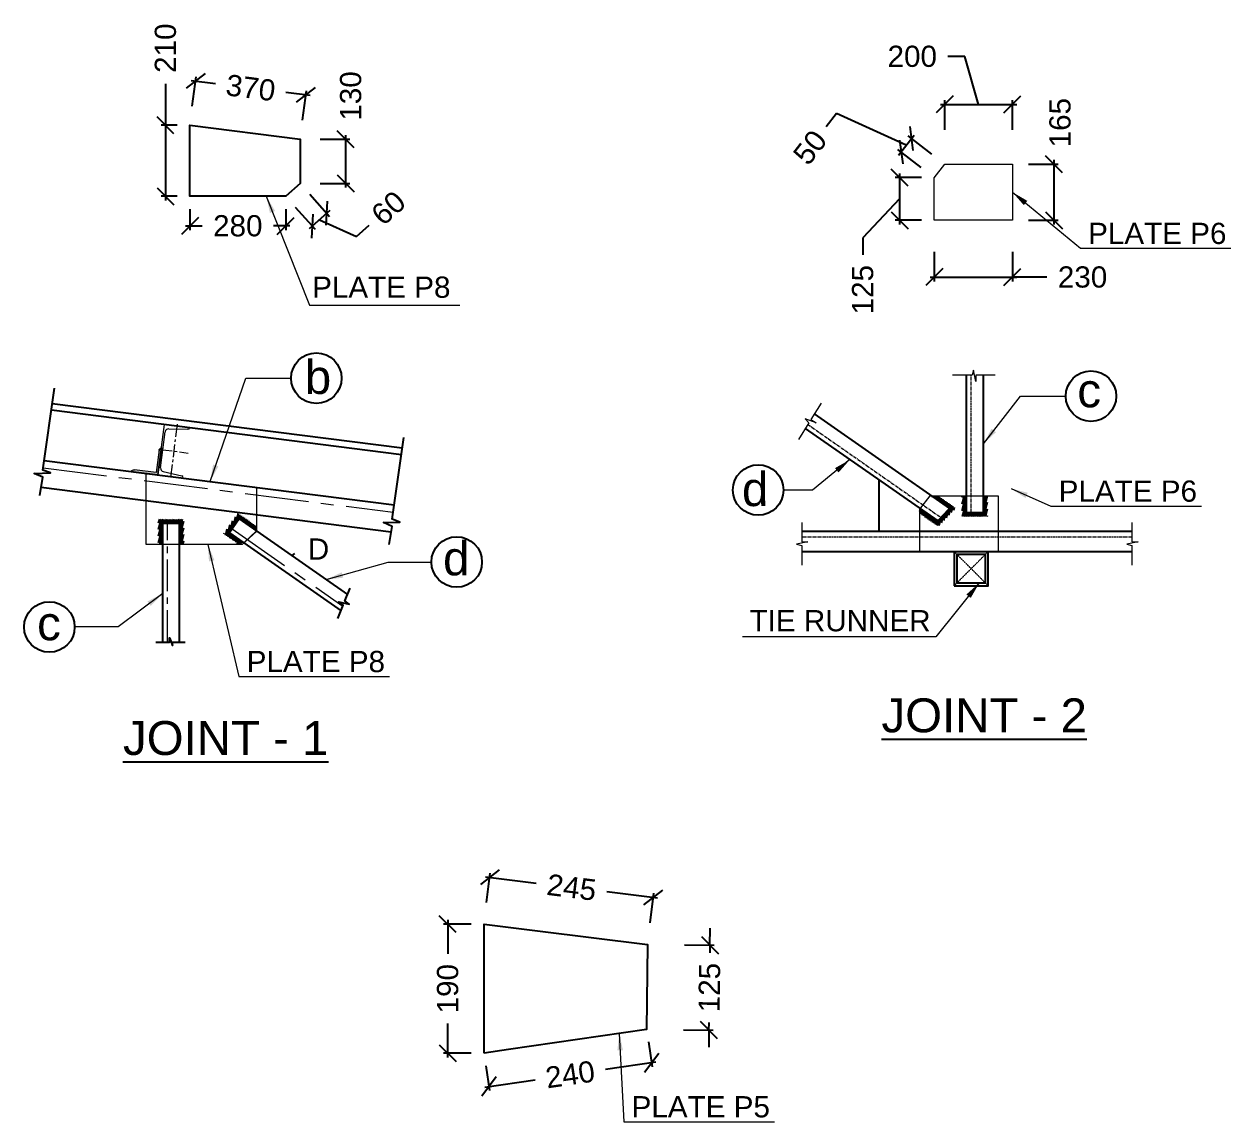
# Model space of a CAD drawing. Header units: inches. Extents: x 1789308 to 1948517, y 1504002 to 1708835.
# Drawn here: x 1892225 to 1906447, y 1633789 to 1646732 of the extents above; entities that cross this region are included whole.
import ezdxf
from ezdxf.enums import TextEntityAlignment as Align

# ---------------------------------------------------------------- set-up
doc = ezdxf.new("R2010")
doc.units = ezdxf.units.IN
doc.header["$LTSCALE"] = 0.015
doc.header["$MEASUREMENT"] = 0
doc.header["$PDMODE"] = 34
doc.header["$PDSIZE"] = -0.1
doc.linetypes.add('CENTER', pattern=[2, 1.25, -0.25, 0.25, -0.25])
doc.linetypes.add('CENTER2', pattern=[1.125, 0.75, -0.125, 0.125, -0.125])
for name, color, linetype, lineweight in [('50x50x6', 114, 'Continuous', 9), ('CEN', 5, 'CENTER', 15), ('CENTER LINE', 1, 'CENTER2', 18), ('Dimension', 7, 'Continuous', 5), ('GRID - COLUMN - STR', 251, 'CENTER', 15), ('lintel', 84, 'Continuous', 35), ('PLATE', 1, 'Continuous', 25), ('SECTION -  LINE - STR', 3, 'Continuous', 20), ('TEXT', 7, 'Continuous', 5), ('TRUSS', 82, 'Continuous', 25)]:
    doc.layers.add(name, color=color, linetype=linetype, lineweight=lineweight)
for name, color, linetype in [('DIM DEM', 191, 'Continuous'), ('STR_Dimension_Pranav', 30, 'Continuous'), ('STR_TEXT_Pranav', 62, 'Continuous'), ('tube 63x63x4.5', 70, 'Continuous'), ('TXT', 2, 'Continuous')]:
    doc.layers.add(name, color=color, linetype=linetype)
doc.styles.add('ARIAL NARROW', font='ARIALN.TTF')
doc.styles.add('Basic', font='arial.ttf')
doc.styles.add('DIM 600', font='times.ttf', dxfattribs={"height": 300})
doc.styles.add('PRADEEP - STR', font='swissel.ttf')
doc.styles.add('ROMAND', font='arial.ttf')
doc.dimstyles.new('DIM 600', dxfattribs={"dimscale": 0, "dimtxt": 300, "dimasz": 200, "dimexe": 50, "dimexo": 150, "dimgap": 100, "dimtad": 0, "dimdec": 0, "dimlfac": -1, "dimrnd": 0.001, "dimdsep": 46, "dimtxsty": 'DIM 600', "dimblk": 'OBLIQUE', "dimcen": 1.5, "dimdle": 50, "dimclrd": 256, "dimclre": 256, "dimclrt": 7, "dimadec": 1, "dimazin": 0, "dimtfac": 1, "dimtdec": 0, "dimtix": 1, "dimtmove": 1, "dimatfit": 3, "dimfxl": 600, "dimlwd": -1, "dimlwe": -1, "dimarcsym": 0})
pattern_1 = [(75, (-16918711.2, -7532864.045), (-19.318516526, 5.176380902), [])]
pattern_2 = [(75, (-477259.67, 541559.51), (-19.31851653, 5.1763809), [])]

# ---------------------------------------------------------------- blocks, each defined once
blk = doc.blocks.new('A$C439D000B')
at = {"layer": 'CENTER LINE'}
for p, q in [((-50, -50), (50, 50)), ((50, -50), (-50, 50))]:
    blk.add_line(p, q, dxfattribs=at)
at = {"layer": 'TRUSS'}
for points in [[(-50, -50), (50, -50), (50, 50), (-50, 50)], [(-42, -42), (42, -42), (42, 42), (-42, 42)]]:
    blk.add_lwpolyline(points, close=True, dxfattribs=at)
blk = doc.blocks.new('_Oblique')
at = {"color": 0, "linetype": 'ByBlock', "lineweight": -2}
blk.add_line((-0.5, -0.5), (0.5, 0.5), dxfattribs=at)
blk = doc.blocks.new('A$C284E463E')
for p, q in [((-0.375, 1.5), (0.375, 1.5)), ((-0.375, 0), (-0.375, 1.5)), ((-0.231, 1.386), (0.33, 1.445)), ((-0.321, 0.214), (-0.321, 1.286)), ((-0.375, 0), (0.375, 0)), ((-0.231, 0.114), (0.33, 0.055)), ((0.375, 0), (0.375, 0.006))]:
    blk.add_line(p, q)
for centre, radius, start, end in [((0.325, 1.494), 0.05, 276, 0), ((-0.221, 1.286), 0.1, 96, 180), ((-0.221, 0.214), 0.1, 180, 264), ((0.325, 0.006), 0.05, 0, 84)]:
    blk.add_arc(centre, radius, start, end)
at = {"layer": 'CEN', "color": 1, "ltscale": 20}
for points in [[(0, 1.55), (0, -0.05)], [(-0.425, 0.75), (0.425, 0.75)]]:
    blk.add_lwpolyline(points, dxfattribs=at)
blk = doc.blocks.new('A$C0C624CE9')
at = {"layer": '50x50x6'}
h = blk.add_hatch(color=256, dxfattribs=at)
h.dxf.hatch_style = 1
h.paths.add_polyline_path([(0.24, 0), (0, 0), (0, 0.24), (0.014, 0.231), (0.018, 0.217), (0.018, 0.018), (0.212, 0.018), (0.227, 0.013)])
at = {"layer": 'SECTION -  LINE - STR', "color": 110}
for points in [[(0, 0.24), (0, 0), (0.24, 0)], [(0.018, 0.219), (0.018, 0.018), (0.21, 0.018)]]:
    blk.add_lwpolyline(points, dxfattribs=at)
for centre, radius, start, end in [((-0.006, 0.217), 0.0238, 354.9907, 76.0746), ((0.21, -0.016), 0.0341, 28.1622, 90.5741)]:
    blk.add_arc(centre, radius, start, end, dxfattribs=at)
blk = doc.blocks.new('*D536')
at = {"layer": 'Defpoints', "color": 0, "transparency": 16777216}
for p in [(1895545, 1645897), (1894178, 1645539, 0), (1895478, 1645374, 0)]:
    blk.add_point(p, dxfattribs=at)
at = {"layer": 'DIM DEM', "transparency": 16777216}
for p, q in [((1894195, 1646069), (1894479, 1646033)), ((1894207, 1645765), (1894251, 1646112)), ((1895594, 1645891), (1895311, 1645927)), ((1895507, 1645600), (1895551, 1645947))]:
    blk.add_line(p, q, dxfattribs=at)
at = {"layer": 'DIM DEM', "transparency": 16777216, "xscale": 200, "yscale": 200, "zscale": 200}
for p, rotation in [((1894245, 1646063), 172.743461078067), ((1895545, 1645897), 352.743461078067)]:
    blk.add_blockref('_Oblique', p, dxfattribs=dict(at, rotation=rotation))
at = {"layer": 'DIM DEM', "color": 7, "transparency": 16777216, "insert": (1894895, 1645980), "char_height": 250, "attachment_point": 5, "rotation": 352.7435, "style": 'PRADEEP - STR'}
blk.add_mtext('370', dxfattribs=at)
blk = doc.blocks.new('*D537')
at = {"layer": 'Defpoints', "color": 0, "transparency": 16777216}
for p in [(1894178, 1645539, 0), (1893891, 1644702), (1894178, 1644702, 0)]:
    blk.add_point(p, dxfattribs=at)
at = {"layer": 'DIM DEM', "transparency": 16777216}
for p, q in [((1893891, 1646029), (1893891, 1645539)), ((1894028, 1645539), (1893841, 1645539)), ((1893891, 1645589), (1893891, 1644652)), ((1894028, 1644702), (1893841, 1644702))]:
    blk.add_line(p, q, dxfattribs=at)
at = {"layer": 'DIM DEM', "transparency": 16777216, "xscale": 200, "yscale": 200, "zscale": 200}
for p, rotation in [((1893891, 1645539), 90), ((1893891, 1644702), 270)]:
    blk.add_blockref('_Oblique', p, dxfattribs=dict(at, rotation=rotation))
at = {"layer": 'DIM DEM', "color": 7, "transparency": 16777216, "insert": (1893891, 1646448), "char_height": 250, "attachment_point": 5, "rotation": 90, "style": 'PRADEEP - STR'}
blk.add_mtext('210', dxfattribs=at)
blk = doc.blocks.new('*D538')
at = {"layer": 'Defpoints', "color": 0, "transparency": 16777216}
for p in [(1895478, 1645374, 0), (1895478, 1644854, 0), (1896013, 1644854)]:
    blk.add_point(p, dxfattribs=at)
at = {"layer": 'DIM DEM', "transparency": 16777216}
for p, q in [((1895713, 1645374), (1896063, 1645374)), ((1896013, 1645424), (1896013, 1644804)), ((1895713, 1644854), (1896063, 1644854))]:
    blk.add_line(p, q, dxfattribs=at)
at = {"layer": 'DIM DEM', "transparency": 16777216, "xscale": 200, "yscale": 200, "zscale": 200}
for p, rotation in [((1896013, 1645374), 90), ((1896013, 1644854), 270)]:
    blk.add_blockref('_Oblique', p, dxfattribs=dict(at, rotation=rotation))
at = {"layer": 'DIM DEM', "color": 7, "transparency": 16777216, "insert": (1896074, 1645885), "char_height": 250, "attachment_point": 5, "rotation": 90, "style": 'PRADEEP - STR'}
blk.add_mtext('130', dxfattribs=at)
blk = doc.blocks.new('*D539')
at = {"layer": 'Defpoints', "color": 0, "transparency": 16777216}
for p in [(1895478, 1644854, 0), (1895308, 1644702, 0), (1895621, 1644350)]:
    blk.add_point(p, dxfattribs=at)
at = {"layer": 'DIM DEM', "transparency": 16777216}
for p, q in [((1895592, 1644726), (1895825, 1644465)), ((1895421, 1644574), (1895654, 1644313)), ((1895829, 1644536), (1895583, 1644317)), ((1895706, 1644426), (1896141, 1644227)), ((1896141, 1644227), (1896290, 1644360))]:
    blk.add_line(p, q, dxfattribs=at)
at = {"layer": 'DIM DEM', "transparency": 16777216, "xscale": 200, "yscale": 200, "zscale": 200}
for p, rotation in [((1895791, 1644502), 41.68743151786155), ((1895621, 1644350), 221.6874315178615)]:
    blk.add_blockref('_Oblique', p, dxfattribs=dict(at, rotation=rotation))
at = {"layer": 'DIM DEM', "color": 7, "transparency": 16777216, "insert": (1896519, 1644564), "char_height": 250, "attachment_point": 5, "rotation": 41.6874, "style": 'PRADEEP - STR'}
blk.add_mtext('60', dxfattribs=at)
blk = doc.blocks.new('*D540')
at = {"layer": 'Defpoints', "color": 0, "transparency": 16777216}
for p in [(1894178, 1644702, 0), (1895308, 1644702, 0), (1895308, 1644353)]:
    blk.add_point(p, dxfattribs=at)
at = {"layer": 'DIM DEM', "transparency": 16777216}
for p, q in [((1894178, 1644552), (1894178, 1644303)), ((1895308, 1644552), (1895308, 1644303)), ((1894128, 1644353), (1894324, 1644353)), ((1895358, 1644353), (1895162, 1644353))]:
    blk.add_line(p, q, dxfattribs=at)
at = {"layer": 'DIM DEM', "transparency": 16777216, "xscale": 200, "yscale": 200, "zscale": 200, "rotation": 180}
blk.add_blockref('_Oblique', (1894178, 1644353), dxfattribs=at)
at = {"layer": 'DIM DEM', "transparency": 16777216, "xscale": 200, "yscale": 200, "zscale": 200}
blk.add_blockref('_Oblique', (1895308, 1644353), dxfattribs=at)
at = {"layer": 'DIM DEM', "color": 7, "transparency": 16777216, "insert": (1894743, 1644353), "char_height": 250, "attachment_point": 5, "style": 'PRADEEP - STR'}
blk.add_mtext('280', dxfattribs=at)
blk = doc.blocks.new('*D541')
at = {"layer": 'Defpoints', "color": 0, "transparency": 16777216}
for p in [(1903873, 1645786), (1903075, 1645080, 0), (1903873, 1645080, 0)]:
    blk.add_point(p, dxfattribs=at)
at = {"layer": 'DIM DEM', "transparency": 16777216}
for p, q in [((1903312, 1646351), (1903112, 1646351)), ((1903474, 1645786), (1903312, 1646351)), ((1903025, 1645786), (1903923, 1645786)), ((1903075, 1645486), (1903075, 1645836)), ((1903873, 1645486), (1903873, 1645836))]:
    blk.add_line(p, q, dxfattribs=at)
at = {"layer": 'DIM DEM', "transparency": 16777216, "xscale": 200, "yscale": 200, "zscale": 200, "rotation": 180}
blk.add_blockref('_Oblique', (1903075, 1645786), dxfattribs=at)
at = {"layer": 'DIM DEM', "transparency": 16777216, "xscale": 200, "yscale": 200, "zscale": 200}
blk.add_blockref('_Oblique', (1903873, 1645786), dxfattribs=at)
at = {"layer": 'DIM DEM', "color": 7, "transparency": 16777216, "insert": (1902692, 1646351), "char_height": 250, "attachment_point": 5, "style": 'PRADEEP - STR'}
blk.add_mtext('200', dxfattribs=at)
blk = doc.blocks.new('*D542')
at = {"layer": 'Defpoints', "color": 0, "transparency": 16777216}
for p in [(1903873, 1645080, 0), (1903873, 1644420, 0), (1904361, 1644420)]:
    blk.add_point(p, dxfattribs=at)
at = {"layer": 'DIM DEM', "transparency": 16777216}
for p, q in [((1904061, 1645080), (1904411, 1645080)), ((1904361, 1645130), (1904361, 1644370)), ((1904061, 1644420), (1904411, 1644420))]:
    blk.add_line(p, q, dxfattribs=at)
at = {"layer": 'DIM DEM', "transparency": 16777216, "xscale": 200, "yscale": 200, "zscale": 200}
for p, rotation in [((1904361, 1645080), 90), ((1904361, 1644420), 270)]:
    blk.add_blockref('_Oblique', p, dxfattribs=dict(at, rotation=rotation))
at = {"layer": 'DIM DEM', "color": 7, "transparency": 16777216, "insert": (1904434, 1645570), "char_height": 250, "attachment_point": 5, "rotation": 90, "style": 'PRADEEP - STR'}
blk.add_mtext('165', dxfattribs=at)
blk = doc.blocks.new('*D543')
at = {"layer": 'Defpoints', "color": 0, "transparency": 16777216}
for p in [(1902952, 1644420, 0), (1903873, 1644420, 0), (1903873, 1643749)]:
    blk.add_point(p, dxfattribs=at)
at = {"layer": 'DIM DEM', "transparency": 16777216}
for p, q in [((1902952, 1644049), (1902952, 1643699)), ((1903873, 1644049), (1903873, 1643699)), ((1902902, 1643749), (1903923, 1643749)), ((1904279, 1643749), (1903873, 1643749))]:
    blk.add_line(p, q, dxfattribs=at)
at = {"layer": 'DIM DEM', "transparency": 16777216, "xscale": 200, "yscale": 200, "zscale": 200, "rotation": 180}
blk.add_blockref('_Oblique', (1902952, 1643749), dxfattribs=at)
at = {"layer": 'DIM DEM', "transparency": 16777216, "xscale": 200, "yscale": 200, "zscale": 200}
blk.add_blockref('_Oblique', (1903873, 1643749), dxfattribs=at)
at = {"layer": 'DIM DEM', "color": 7, "transparency": 16777216, "insert": (1904699, 1643749), "char_height": 250, "attachment_point": 5, "style": 'PRADEEP - STR'}
blk.add_mtext('230', dxfattribs=at)
blk = doc.blocks.new('*D544')
at = {"layer": 'Defpoints', "color": 0, "transparency": 16777216}
for p in [(1902952, 1644922, 0), (1902542, 1644420), (1902952, 1644420, 0)]:
    blk.add_point(p, dxfattribs=at)
at = {"layer": 'DIM DEM', "transparency": 16777216}
for p, q in [((1902542, 1644972), (1902542, 1644370)), ((1902802, 1644922), (1902492, 1644922)), ((1902542, 1644671), (1902108, 1644211)), ((1902802, 1644420), (1902492, 1644420)), ((1902108, 1644211), (1902108, 1644011))]:
    blk.add_line(p, q, dxfattribs=at)
at = {"layer": 'DIM DEM', "transparency": 16777216, "xscale": 200, "yscale": 200, "zscale": 200}
for p, rotation in [((1902542, 1644922), 90), ((1902542, 1644420), 270)]:
    blk.add_blockref('_Oblique', p, dxfattribs=dict(at, rotation=rotation))
at = {"layer": 'DIM DEM', "color": 7, "transparency": 16777216, "insert": (1902108, 1643601), "char_height": 250, "attachment_point": 5, "rotation": 90, "style": 'PRADEEP - STR'}
blk.add_mtext('125', dxfattribs=at)
blk = doc.blocks.new('*D545')
at = {"layer": 'Defpoints', "color": 0, "transparency": 16777216}
for p in [(1902684, 1645383), (1903075, 1645080, 0), (1902952, 1644922, 0)]:
    blk.add_point(p, dxfattribs=at)
at = {"layer": 'DIM DEM', "transparency": 16777216}
for p, q in [((1901799, 1645680), (1901676, 1645522)), ((1902622, 1645303), (1901799, 1645680)), ((1902530, 1645185), (1902714, 1645422)), ((1902921, 1645199), (1902644, 1645413)), ((1902798, 1645040), (1902521, 1645255))]:
    blk.add_line(p, q, dxfattribs=at)
at = {"layer": 'DIM DEM', "transparency": 16777216, "xscale": 200, "yscale": 200, "zscale": 200}
for p, rotation in [((1902684, 1645383), 52.26075489970889), ((1902561, 1645224), 232.2607548997089)]:
    blk.add_blockref('_Oblique', p, dxfattribs=dict(at, rotation=rotation))
at = {"layer": 'DIM DEM', "color": 7, "transparency": 16777216, "insert": (1901488, 1645279), "char_height": 250, "attachment_point": 5, "rotation": 52.2608, "style": 'PRADEEP - STR'}
blk.add_mtext('50', dxfattribs=at)
blk = doc.blocks.new('*D531')
at = {"layer": 'Defpoints', "color": 0, "transparency": 16777216}
for p in [(1899641, 1636434), (1897645, 1636120, 0), (1899573, 1635881, 0)]:
    blk.add_point(p, dxfattribs=at)
at = {"layer": 'DIM DEM', "transparency": 16777216}
for p, q in [((1897664, 1636679), (1898261, 1636605)), ((1897676, 1636375), (1897719, 1636722)), ((1899691, 1636428), (1899093, 1636502)), ((1899604, 1636136), (1899647, 1636484))]:
    blk.add_line(p, q, dxfattribs=at)
at = {"layer": 'DIM DEM', "transparency": 16777216, "xscale": 200, "yscale": 200, "zscale": 200}
for p, rotation in [((1897713, 1636673), 172.9424641323399), ((1899641, 1636434), 352.9424641323399)]:
    blk.add_blockref('_Oblique', p, dxfattribs=dict(at, rotation=rotation))
at = {"layer": 'DIM DEM', "color": 7, "transparency": 16777216, "insert": (1898677, 1636553), "char_height": 250, "attachment_point": 5, "rotation": 352.9425, "style": 'PRADEEP - STR'}
blk.add_mtext('245', dxfattribs=at)
blk = doc.blocks.new('*D532')
at = {"layer": 'Defpoints', "color": 0, "transparency": 16777216}
for p in [(1899573, 1635881, 0), (1900308, 1635873), (1899561, 1634880, 0)]:
    blk.add_point(p, dxfattribs=at)
at = {"layer": 'DIM DEM', "transparency": 16777216}
for p, q in [((1900308, 1635873), (1900310, 1636073)), ((1900008, 1635876), (1900358, 1635872)), ((1900308, 1635873), (1900307, 1635782)), ((1899996, 1634875), (1900346, 1634871)), ((1900296, 1634871), (1900294, 1634671)), ((1900296, 1634871), (1900298, 1634962))]:
    blk.add_line(p, q, dxfattribs=at)
at = {"layer": 'DIM DEM', "transparency": 16777216, "xscale": 200, "yscale": 200, "zscale": 200}
for p, rotation in [((1900308, 1635873), 269.3377698011188), ((1900296, 1634871), 89.33776980111882)]:
    blk.add_blockref('_Oblique', p, dxfattribs=dict(at, rotation=rotation))
at = {"layer": 'DIM DEM', "color": 7, "transparency": 16777216, "insert": (1900302, 1635372), "char_height": 250, "attachment_point": 5, "rotation": 89.3378, "style": 'PRADEEP - STR'}
blk.add_mtext('125', dxfattribs=at)
blk = doc.blocks.new('*D533')
at = {"layer": 'Defpoints', "color": 0, "transparency": 16777216}
for p in [(1899561, 1634880, 0), (1897645, 1634599, 0), (1899619, 1634487)]:
    blk.add_point(p, dxfattribs=at)
at = {"layer": 'DIM DEM', "transparency": 16777216}
for p, q in [((1899583, 1634731), (1899626, 1634438)), ((1897667, 1634451), (1897710, 1634157)), ((1899668, 1634494), (1899075, 1634408)), ((1897653, 1634199), (1898246, 1634286))]:
    blk.add_line(p, q, dxfattribs=at)
at = {"layer": 'DIM DEM', "transparency": 16777216, "xscale": 200, "yscale": 200, "zscale": 200}
for p, rotation in [((1899619, 1634487), 8.327973137811313), ((1897702, 1634207), 188.3279731378113)]:
    blk.add_blockref('_Oblique', p, dxfattribs=dict(at, rotation=rotation))
at = {"layer": 'DIM DEM', "color": 7, "transparency": 16777216, "insert": (1898660, 1634347), "char_height": 250, "attachment_point": 5, "rotation": 8.328, "style": 'PRADEEP - STR'}
blk.add_mtext('240', dxfattribs=at)
blk = doc.blocks.new('*D534')
at = {"layer": 'Defpoints', "color": 0, "transparency": 16777216}
for p in [(1897645, 1636120, 0), (1897217, 1634599), (1897645, 1634599, 0)]:
    blk.add_point(p, dxfattribs=at)
at = {"layer": 'DIM DEM', "transparency": 16777216}
for p, q in [((1897495, 1636120), (1897167, 1636120)), ((1897217, 1636170), (1897217, 1635769)), ((1897217, 1634549), (1897217, 1634950)), ((1897495, 1634599), (1897167, 1634599))]:
    blk.add_line(p, q, dxfattribs=at)
at = {"layer": 'DIM DEM', "transparency": 16777216, "xscale": 200, "yscale": 200, "zscale": 200}
for p, rotation in [((1897217, 1636120), 90), ((1897217, 1634599), 270)]:
    blk.add_blockref('_Oblique', p, dxfattribs=dict(at, rotation=rotation))
at = {"layer": 'DIM DEM', "color": 7, "transparency": 16777216, "insert": (1897217, 1635359), "char_height": 250, "attachment_point": 5, "rotation": 90, "style": 'PRADEEP - STR'}
blk.add_mtext('190', dxfattribs=at)

msp = doc.modelspace()

# ---------------------------------------------------------------- hatches: boundary and pattern name
h = msp.add_hatch()
h.set_pattern_fill('ANSI31', color=4, scale=160, angle=30)
h.set_pattern_definition(pattern_1)
h.paths.add_polyline_path([(1902903.8, 1641170.6), (1903000.2, 1641170.6), (1903164.4, 1641055.7), (1903131, 1641020.4)])
h.paths.add_polyline_path([(1902780.9, 1640962.7), (1902785.7, 1641017.9), (1902992.1, 1640873.5), (1902958.8, 1640838.3)])
h.paths.add_polyline_path([(1902992.1, 1640873.5), (1903131, 1641020.4), (1903164.4, 1641055.7), (1903204.1, 1641027.9), (1902998.6, 1640810.5), (1902958.8, 1640838.3)])
h = msp.add_hatch()
h.set_pattern_fill('ANSI31', color=4, scale=160, angle=30)
h.set_pattern_definition(pattern_1)
h.paths.add_polyline_path([(1903529.9, 1641170.6), (1903577.9, 1641170.6), (1903577.9, 1640926.5), (1903529.9, 1640926.5)])
h.paths.add_polyline_path([(1903329.9, 1640974.5), (1903529.9, 1640974.5), (1903529.9, 1640926.5), (1903329.9, 1640926.5)])
h.paths.add_polyline_path([(1903281.9, 1640926.5), (1903329.9, 1640926.5), (1903329.9, 1641170.6), (1903281.9, 1641170.6)])
h = msp.add_hatch()
h.set_pattern_fill('ANSI31', color=4, scale=160, angle=30)
h.set_pattern_definition(pattern_2)
h.paths.add_polyline_path([(1894606.8, 1640761.8), (1894721.4, 1640925.7), (1894760.7, 1640898.2), (1894646.1, 1640734.3)])
h.paths.add_polyline_path([(1894748.9, 1640965), (1894964, 1640814), (1894964, 1640756), (1894760.7, 1640898.2), (1894721.4, 1640925.7)])
h.paths.add_polyline_path([(1894579.2, 1640722.5), (1894756.4, 1640598), (1894814.3, 1640616.6), (1894646.1, 1640734.3), (1894606.8, 1640761.8)])
h = msp.add_hatch()
h.set_pattern_fill('ANSI31', color=4, scale=160, angle=30)
h.set_pattern_definition(pattern_2)
h.paths.add_polyline_path([(1894057.6, 1640848.2), (1894105.6, 1640848.2), (1894105.6, 1640598), (1894081.6, 1640598), (1894057.6, 1640598)])
h.paths.add_polyline_path([(1893809.6, 1640598), (1893857.6, 1640598), (1893857.6, 1640848.2), (1893809.6, 1640848.2)])
h.paths.add_polyline_path([(1893809.6, 1640896.2), (1894105.6, 1640896.2), (1894105.6, 1640848.2), (1893809.6, 1640848.2)])

# ---------------------------------------------------------------- linework, layer by layer
at = {"layer": 'GRID - COLUMN - STR', "color": 5, "ltscale": 2000}
for p, q in [((1903385.9, 1640974.5, 0), (1903385.9, 1642592, 0)), ((1901460.8, 1642013, 0), (1903031, 1640914.7, 0)), ((1905280.8, 1640682.5, 0), (1901388.8, 1640682.5, 0))]:
    msp.add_line(p, q, dxfattribs=at)
at = {"layer": 'GRID - COLUMN - STR', "color": 5, "ltscale": 40000}
for p, q in [((1892449.7, 1641501.4), (1896574.4, 1640976.2)), ((1894678.2, 1640780.2), (1895981.7, 1639868.4))]:
    msp.add_line(p, q, dxfattribs=at)
at = {"layer": 'GRID - COLUMN - STR', "color": 5, "ltscale": 20000}
msp.add_line((1893913.6, 1639446.1), (1893913.6, 1640848.2), dxfattribs=at)
at = {"layer": 'PLATE', "color": 201, "ltscale": 50000}
msp.add_line((1895411, 1640489.4), (1895379.2, 1640465.5), dxfattribs=at)
at = {"layer": 'PLATE', "color": 201, "ltscale": 50000, "elevation": 0}
for points in [[(1894178.2, 1644702), (1894178.2, 1645539.4), (1895478.2, 1645373.9), (1895478.2, 1644853.9), (1895307.5, 1644702), (1894178.2, 1644702), (1894178.2, 1645539.4)], [(1902296.8, 1641359.9), (1902296.8, 1640756.8)], [(1897644.8, 1634599.1), (1897644.8, 1636119.8), (1898275.1, 1636039.8), (1899572.7, 1635881.1), (1899561.1, 1634879.6), (1897932.8, 1634641.2), (1897644.8, 1634599.1)]]:
    msp.add_lwpolyline(points, dxfattribs=at)
at = {"layer": 'SECTION -  LINE - STR', "color": 1, "elevation": 0}
for points in [[(1902951.7, 1644420.2), (1902951.7, 1644921.5), (1903074.6, 1645080.3), (1903873.3, 1645080.3), (1903873.3, 1644420.2), (1902951.7, 1644420.2)], [(1903668.8, 1642592), (1903440.8, 1642592), (1903440.8, 1642520), (1903412.8, 1642652), (1903396.8, 1642592), (1903164.8, 1642592)], [(1901617.6, 1642263.1), (1901496.5, 1642069.9), (1901557.5, 1642031.7), (1901430.8, 1642078), (1901473.1, 1642032.6), (1901349.9, 1641836)], [(1893664, 1640598), (1893664, 1641435.5), (1894964, 1641270), (1894964, 1640750), (1894793.4, 1640598), (1893664, 1640598), (1893664, 1641435.5)], [(1902780.9, 1640510.5), (1902780.9, 1641011.8), (1902903.8, 1641170.6), (1903702.6, 1641170.6), (1903702.6, 1640510.5), (1902780.9, 1640510.5)], [(1901388.8, 1640856), (1901388.8, 1640628), (1901460.8, 1640628), (1901328.8, 1640600), (1901388.8, 1640584), (1901388.8, 1640352)], [(1905280.8, 1640856), (1905280.8, 1640628), (1905352.8, 1640628), (1905220.8, 1640600), (1905280.8, 1640584), (1905280.8, 1640352)]]:
    msp.add_lwpolyline(points, dxfattribs=at)
at = {"layer": 'SECTION -  LINE - STR', "color": 1}
for points in [[(1893857.6, 1640848.2), (1894057.6, 1640848.2), (1894057.6, 1640598), (1893857.6, 1640598)], [(1894760.7, 1640898.2), (1894964, 1640756), (1894814.3, 1640616.6), (1894646.1, 1640734.3)]]:
    msp.add_lwpolyline(points, close=True, dxfattribs=at)
at = {"layer": 'STR_TEXT_Pranav', "color": 1}
for centre in [(1895669.1, 1642557.4), (1904797.9, 1642345.8, 0), (1900876.4, 1641238.7, 0), (1897323.2, 1640390), (1892522.5, 1639624.2)]:
    msp.add_circle(centre, 297.7, dxfattribs=at)
at = {"layer": 'TRUSS', "ltscale": 50000}
for p, q in [((1903329.9, 1640974.5, 0), (1903329.9, 1642592, 0)), ((1903529.9, 1640974.5, 0), (1903529.9, 1642592, 0)), ((1901537.4, 1642135.2, 0), (1903131, 1641020.4, 0)), ((1901431, 1641965.5, 0), (1902992.1, 1640873.5, 0)), ((1892462.1, 1641588.6), (1896586.7, 1641063.4)), ((1892424.3, 1641270.7), (1896550.2, 1640745.3)), ((1893857.6, 1639446), (1893857.6, 1640848.2)), ((1894057.6, 1639446), (1894057.6, 1640848.2)), ((1894760.7, 1640898.2), (1896035.9, 1640006.2)), ((1894646.1, 1640734.3), (1895959.4, 1639815.6)), ((1905280.8, 1640750.5, 0), (1901388.8, 1640750.5, 0)), ((1905280.8, 1640510.5, 0), (1901388.8, 1640510.5, 0))]:
    msp.add_line(p, q, dxfattribs=at)
for points in [[(1892408.3, 1641173.9), (1892443.9, 1641389.2), (1892341.2, 1641434.6), (1892533.8, 1641439.6), (1892446, 1641474.5), (1892582, 1642438)], [(1896525.3, 1640594.8), (1896560.9, 1640810.1), (1896458.2, 1640855.5), (1896650.8, 1640860.5), (1896563, 1640895.4), (1896699, 1641858.9)], [(1893857.6, 1640848.2), (1894057.6, 1640848.2)], [(1894760.7, 1640898.2), (1894646.1, 1640734.3)], [(1895920.4, 1639723.2), (1895986.4, 1639879.5), (1895933.7, 1639921.6), (1896055.7, 1639893.1), (1896003.6, 1639931.7), (1896068.2, 1640080.8)], [(1893776.1, 1639446.1), (1893939.5, 1639446.1), (1893939.5, 1639495), (1893974.2, 1639404.5), (1893975, 1639446), (1894122.7, 1639446)]]:
    msp.add_lwpolyline(points, dxfattribs=at)
at = {"layer": 'TRUSS', "ltscale": 50000, "elevation": 0}
for points in [[(1902992.1, 1640873.5), (1903131, 1641020.4)], [(1903329.9, 1640974.5), (1903529.9, 1640974.5)]]:
    msp.add_lwpolyline(points, dxfattribs=at)
at = {"layer": 'tube 63x63x4.5', "color": 6, "ltscale": 0.01}
for p, q in [((1892556.9, 1642260.3), (1896681.6, 1641735.4)), ((1892545.9, 1642182.8), (1896670.6, 1641657.6))]:
    msp.add_line(p, q, dxfattribs=at)

# ---------------------------------------------------------------- block references
at = {"layer": 'lintel', "extrusion": (2.03195e-07, -2.68025e-08, 1), "xscale": -1333.333333321051, "yscale": 1333.333333321051, "zscale": 1333.333333321047, "rotation": 352.7331544982498}
msp.add_blockref('A$C0C624CE9', (1893801.6, 1641418, 0.3), dxfattribs=at)
at = {"layer": 'SECTION -  LINE - STR', "xscale": 400.0000000000001, "yscale": 400.0000000000001, "zscale": 400.0000000000001, "rotation": 352.7434610780065}
msp.add_blockref('A$C284E463E', (1893950.4, 1641399), dxfattribs=at)
at = {"layer": 'SECTION -  LINE - STR', "xscale": 4, "yscale": 4, "zscale": 4}
msp.add_blockref('A$C439D000B', (1903385.9, 1640310.5, 0), dxfattribs=at)

# ---------------------------------------------------------------- texts
at = {"layer": 'STR_Dimension_Pranav', "char_height": 400, "width": 71.023, "attachment_point": 2, "style": 'ARIAL NARROW'}
for s, insert in [('{\\f@Arial Unicode MS|b0|i0|c0|p34;b}', (1895688.4, 1642772)), ('{\\f@Arial Unicode MS|b0|i0|c0|p34;c}', (1904776.7, 1642614.2, 0)), ('{\\f@Arial Unicode MS|b0|i0|c0|p34;d}', (1900840.6, 1641449.4, 0)), ('{\\f@Arial Unicode MS|b0|i0|c0|p34;d}', (1897317.5, 1640633.1)), ('{\\f@Arial Unicode MS|b0|i0|c0|p34;c}', (1892516.9, 1639867.3))]:
    msp.add_mtext(s, dxfattribs=dict(at, insert=insert))
at = {"layer": 'TEXT', "color": 3, "lineweight": 25, "style": 'ROMAND'}
for s, p in [('%%UJOINT - 2', (1903539.8, 1638582.1, 0)), ('%%UJOINT - 1', (1894600.5, 1638314.8, 0))]:
    msp.add_text(s, height=400, dxfattribs=at).set_placement(p, align=Align.MIDDLE_CENTER)
at = {"layer": 'TXT', "style": 'Basic'}
for s, p in [(' PLATE P6', (1905531.2, 1644264.8, 0)), (' PLATE P8', (1896385.7, 1643630.6, 0)), (' PLATE P6', (1905184.2, 1641226.1, 0)), (' PLATE P8', (1895614.4, 1639216.6, 0)), (' PLATE P5', (1900150.8, 1633965.2, 0))]:
    msp.add_text(s, height=250, dxfattribs=at).set_placement(p, align=Align.MIDDLE)
at = {"layer": 'TXT', "char_height": 250, "width": 2571.783, "attachment_point": 2, "style": 'Basic'}
for s, insert in [('{\\f@Arial Unicode MS|b0|i0|c0|p34;D}', (1895694.4, 1640667.9)), ('{\\f@Arial Unicode MS|b0|i0|c0|p34;TIE RUNNER}', (1901841.3, 1639822.9, 0))]:
    msp.add_mtext(s, dxfattribs=dict(at, insert=insert))

# ---------------------------------------------------------------- dimensions: what is measured, and where the dimension line sits
at = {"layer": 'DIM DEM'}
for base, p1, p2, angle, text, picture, middle, dimtype in [((1893891.3, 1644702), (1894178.2, 1645539.4, 0), (1894178.2, 1644702, 0), 90, '210', '*D537', (1893743.5, 1646448), 160), ((1895620.7, 1644350.3), (1895478.2, 1644853.9, 0), (1895307.5, 1644702, 0), 221.68743, '60', '*D539', (1896365, 1644426.3), 161)]:
    dim = msp.add_linear_dim(base=base, p1=p1, p2=p2, angle=angle, text=text, dimstyle='DIM 600', override={"dimscale": 1, "dimtxt": 250, "dimlfac": 0.25, "dimtxsty": 'PRADEEP - STR', "dimfxl": 300, "dimfxlon": 1, "dimarcsym": 1}, dxfattribs=at)
    dim.commit()
    dim.dimension.update_dxf_attribs({"geometry": picture, "text_midpoint": middle, "dimtype": dimtype})
for base, p1, p2, picture, middle in [((1903873.3, 1645785.5), (1903074.6, 1645080.3, 0), (1903873.3, 1645080.3, 0), '*D541', (1903011.5, 1646350.6)), ((1903873.3, 1643748.8), (1902951.7, 1644420.2, 0), (1903873.3, 1644420.2, 0), '*D543', (1904698.6, 1643708.8))]:
    dim = msp.add_linear_dim(base=base, p1=p1, p2=p2, dimstyle='DIM 600', override={"dimscale": 1, "dimtxt": 250, "dimlfac": 0.25, "dimtxsty": 'PRADEEP - STR', "dimfxl": 300, "dimfxlon": 1, "dimarcsym": 1}, dxfattribs=at)
    dim.commit()
    dim.dimension.update_dxf_attribs({"geometry": picture, "text_midpoint": middle, "dimtype": 160})
for p1, p2, distance, text, override, picture, middle in [((1894178.2, 1645539.4, 0), (1895478.2, 1645373.9, 0), 527.5, '370', {"dimscale": 1, "dimtxt": 250, "dimlfac": 0.25, "dimtxsty": 'PRADEEP - STR', "dimfxl": 300, "dimfxlon": 1, "dimarcsym": 1}, '*D536', (1894894.8, 1645980)), ((1897644.8, 1636119.8, 0), (1899572.7, 1635881.1, 0), 557.1, '245', {"dimscale": 1, "dimtxt": 250, "dimlfac": 0.125, "dimtxsty": 'PRADEEP - STR', "dimfxl": 300, "dimfxlon": 1, "dimarcsym": 1}, '*D531', (1898677.2, 1636553.4)), ((1897644.8, 1634599.1, 0), (1899561.1, 1634879.6, 0), -396.6, '240', {"dimscale": 1, "dimtxt": 250, "dimlfac": 0.125, "dimtxsty": 'PRADEEP - STR', "dimfxl": 300, "dimfxlon": 1, "dimarcsym": 1}, '*D533', (1898660.4, 1634346.9))]:
    dim = msp.add_aligned_dim(p1=p1, p2=p2, distance=distance, text=text, dimstyle='DIM 600', override=override, dxfattribs=at)
    dim.commit()
    dim.dimension.update_dxf_attribs({"geometry": picture, "text_midpoint": middle})
for base, p1, p2, angle, picture, middle, dimtype in [((1896013.2, 1644853.9), (1895478.2, 1645373.9, 0), (1895478.2, 1644853.9, 0), 90, '*D538', (1896074, 1645885.3), 160), ((1904361.4, 1644420.2), (1903873.3, 1645080.3, 0), (1903873.3, 1644420.2, 0), 90, '*D542', (1904433.6, 1645569.9), 160), ((1902683.7, 1645382.9), (1902951.7, 1644921.5, 0), (1903074.6, 1645080.3, 0), 52.26075, '*D545', (1901615.2, 1645443), 161), ((1902542.3, 1644420.2), (1902951.7, 1644921.5, 0), (1902951.7, 1644420.2, 0), 90, '*D544', (1902108, 1643911.1), 160)]:
    dim = msp.add_linear_dim(base=base, p1=p1, p2=p2, angle=angle, dimstyle='DIM 600', override={"dimscale": 1, "dimtxt": 250, "dimlfac": 0.25, "dimtxsty": 'PRADEEP - STR', "dimfxl": 300, "dimfxlon": 1, "dimarcsym": 1}, dxfattribs=at)
    dim.commit()
    dim.dimension.update_dxf_attribs({"geometry": picture, "text_midpoint": middle, "dimtype": dimtype})
dim = msp.add_linear_dim(base=(1895307.5, 1644353), p1=(1894178.2, 1644702, 0), p2=(1895307.5, 1644702, 0), text='280', dimstyle='DIM 600', override={"dimscale": 1, "dimtxt": 250, "dimlfac": 0.25, "dimtxsty": 'PRADEEP - STR', "dimfxl": 300, "dimfxlon": 1, "dimarcsym": 1}, dxfattribs=at)
dim.commit()
dim.dimension.update_dxf_attribs({"geometry": '*D540', "text_midpoint": (1894742.9, 1644353)})
for p1, p2, distance, picture, middle in [((1897644.8, 1636119.8, 0), (1897644.8, 1634599.1, 0), -427.7, '*D534', (1897217.1, 1635359.4)), ((1899561.1, 1634879.6, 0), (1899572.7, 1635881.1, 0), -735.4, '*D532', (1900302.2, 1635371.9))]:
    dim = msp.add_aligned_dim(p1=p1, p2=p2, distance=distance, dimstyle='DIM 600', override={"dimscale": 1, "dimtxt": 250, "dimlfac": 0.125, "dimtxsty": 'PRADEEP - STR', "dimfxl": 300, "dimfxlon": 1, "dimarcsym": 1}, dxfattribs=at)
    dim.commit()
    dim.dimension.update_dxf_attribs({"geometry": picture, "text_midpoint": middle})

# ---------------------------------------------------------------- leaders
at = {"layer": 'Dimension'}
for points in [[(1895078.6, 1644702, 0), (1895587.8, 1643418.2, 0), (1897361.5, 1643418.2, 0)], [(1903873.3, 1644750.3, 0), (1904673.1, 1644088.4, 0), (1906446.9, 1644088.4, 0)], [(1894417.4, 1641339.6), (1894837.8, 1642557.4), (1895371.4, 1642557.4)], [(1903529.9, 1641783.2, 0), (1903966.6, 1642345.8, 0), (1904500.2, 1642345.8, 0)], [(1901957.8, 1641597.1, 0), (1901515.4, 1641238.7, 0), (1901174.1, 1641238.7, 0)], [(1903856.8, 1641256.3, 0), (1904326.2, 1641049.7, 0), (1906099.9, 1641049.7, 0)], [(1894389.9, 1640598, 0), (1894756.3, 1639040.2, 0), (1896530.1, 1639040.2, 0)], [(1895784.5, 1640182.1), (1896513.6, 1640390), (1897025.4, 1640390)], [(1903481.5, 1640142.5, 0), (1902968.5, 1639508.2, 0), (1900691.5, 1639508.2, 0)], [(1893857.6, 1640018.8), (1893332.1, 1639624.2), (1892820.3, 1639624.2)], [(1899239, 1634832.4, 0), (1899292.8, 1633788.8, 0), (1901066.5, 1633788.8, 0)]]:
    msp.add_leader(points, dimstyle='DIM 600', override={"dimscale": 1, "dimfxl": 300, "dimfxlon": 1, "dimarcsym": 1}, dxfattribs=at)

doc.saveas('drawing.dxf')
